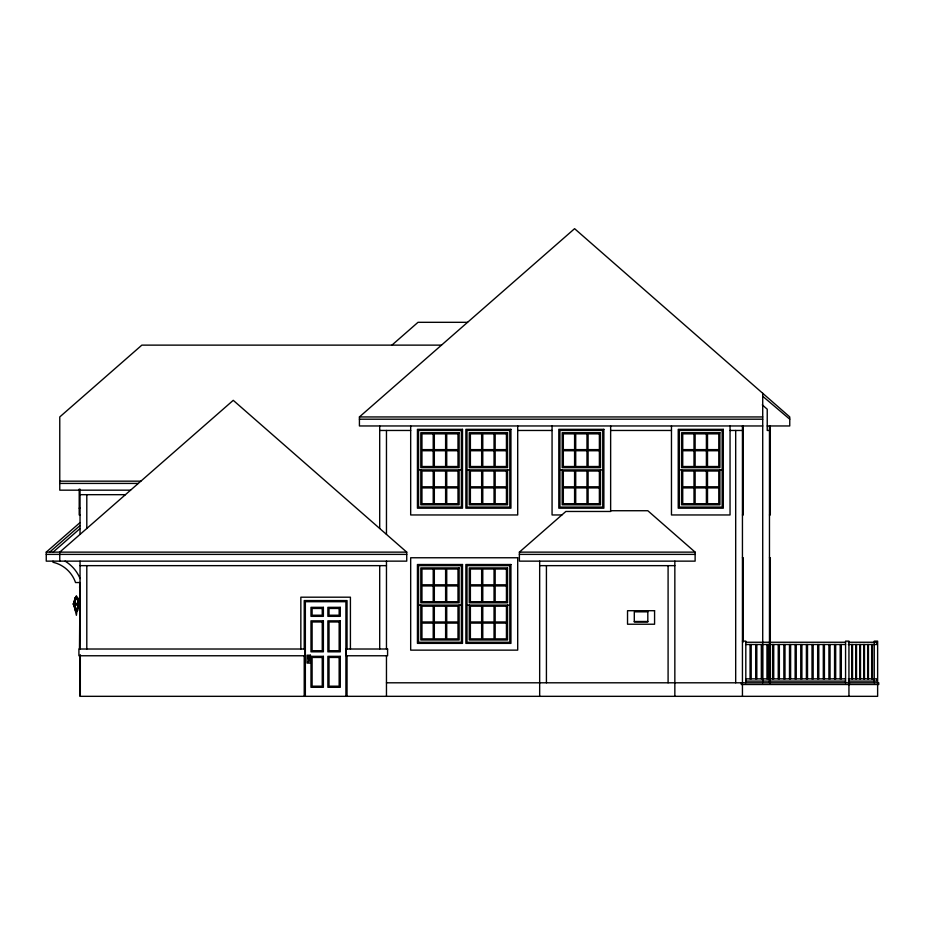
<?xml version="1.0" encoding="UTF-8"?>
<svg xmlns="http://www.w3.org/2000/svg" width="925" height="925" viewBox="0 0 925 925"><rect width="100%" height="100%" fill="white"/><g stroke="black" fill="none" stroke-linecap="round" stroke-linejoin="round"><path stroke-width="1.39" d="M76.96 611.252L76.393 615.31L73.699 603.69L75.052 597.966L76.613 596.81L77.735 597.966L79.076 604.372L77.735 610.107L76.96 611.252L75.827 611.252M74.058 603.69L76.393 595.735L78.718 603.69M78.718 604.372L76.706 611.24M74.035 602.996L74.971 598.706M75.226 597.966L76.185 596.822M59.767 561.14L59.767 552.132L233.25 400.328L406.734 552.132L406.734 561.14L46.25 561.14L46.25 552.132L80.047 522.556M49.672 552.132L80.047 525.55M53.095 552.132L80.047 528.545M392.05 345.025L418.007 322.316L467.564 322.316M762.72 425.962L359.42 425.962L359.42 416.944L574.587 228.672L789.753 416.944L789.753 425.962L767.23 425.962M610.639 510.727L647.812 510.727L695.126 552.132L695.126 561.14L519.387 561.14L519.387 552.132L565.857 511.467L610.639 511.467L610.639 425.962M74.879 609.378L74.035 605.066M441.502 345.129L141.849 345.129L59.767 416.944L59.767 490.169L130.575 490.169M359.42 416.944L762.72 416.944M359.42 419.198L762.72 419.198M789.753 419.198L762.72 396.282M379.701 430.46L410.677 430.46M517.699 430.46L552.063 430.46M610.639 430.46L671.469 430.46M730.045 430.46L742.44 430.46M769.473 430.46L767.23 430.46L767.23 409.208L762.293 404.896M418.562 469.888L461.378 469.888M467.009 469.888L509.814 469.888M559.949 469.888L602.753 469.888M679.355 469.888L722.159 469.888M59.767 481.162L140.877 481.162M59.767 483.417L138.299 483.417M80.047 494.678L125.43 494.678M79.203 508.195L80.047 508.195M80.047 514.959L79.203 514.959L79.203 489.117M561.88 514.959L552.063 514.959L552.063 425.962M742.44 514.959L743.284 514.959L743.284 425.962M769.473 514.959L770.317 514.959L770.317 425.962M46.25 552.132L406.734 552.132M519.387 552.132L695.126 552.132M46.25 554.387L406.734 554.387M519.387 554.387L695.126 554.387M742.44 557.763L743.284 557.763L743.284 641.938M769.473 557.763L770.317 557.763L770.317 682.8M80.047 565.649L386.465 565.649M539.668 565.649L674.845 565.649M80.047 582.542L75.538 582.542A31.103 31.103 0 0 0 53.014 562.273L53.014 561.14M80.047 583.675L79.481 649.015M79.481 587.051L80.325 587.051M75.052 597.966L77.735 597.966M77.133 598.706L75.642 598.683C70.658 605.066 82.128 605.066 77.133 598.706L78.139 602.961M80.047 600.29L80.047 608.453M79.481 601.227L80.325 601.227M79.758 603.69L73.017 603.69L73.017 604.372L79.758 604.372M74.636 605.031L78.139 605.066L77.133 609.378L75.642 609.378C74.382 599.573 73.561 609.078 76.405 609.355M418.562 605.077L461.378 605.077M467.009 605.077L509.814 605.077M75.052 610.107L77.735 610.107M634.296 621.496L647.812 621.496M742.44 641.129L745.816 641.129L745.816 682.8M745.816 642.251L845.566 642.251M848.341 642.251L876.831 642.251L876.831 644.505L848.341 644.505M745.816 644.505L845.566 644.505M745.816 678.857L845.566 678.857M848.341 678.857L876.831 678.857L876.831 681.112L848.341 681.112M745.816 681.112L845.566 681.112M386.465 682.8L878.75 682.8L878.75 684.5L741.318 684.5L741.318 682.8M309.112 657.178L308.511 657.872M65.051 561.14L65.721 561.533A36.734 36.734 0 0 1 79.747 577.824L80.047 578.599M76.081 611.24L74.058 604.372M77.827 598.706L78.764 602.996M877.628 682.8L877.628 641.129L874.241 641.129L874.241 682.8M877.628 684.5L877.628 696.328L80.047 696.328L80.047 655.767M872.448 644.505L872.448 678.857M871.651 644.505L871.651 678.857M868.459 644.505L868.459 678.857M867.662 644.505L867.662 678.857M864.482 644.505L864.482 678.857M863.684 644.505L863.684 678.857M860.493 644.505L860.493 678.857M859.695 644.505L859.695 678.857M856.515 644.505L856.515 678.857M855.718 644.505L855.718 678.857M852.526 644.505L852.526 678.857M851.74 644.505L851.74 678.857M849.416 682.8L849.416 684.5M848.942 682.8L848.942 641.129L845.566 641.129L845.566 682.8M848.942 684.5L848.942 696.328M841.322 644.505L841.322 678.857M840.189 644.505L840.189 678.857M835.68 644.505L835.68 678.857M834.558 644.505L834.558 678.857M830.049 644.505L830.049 678.857M828.927 644.505L828.927 678.857M824.418 644.505L824.418 678.857M823.296 644.505L823.296 678.857M818.787 644.505L818.787 678.857M817.665 644.505L817.665 678.857M813.156 644.505L813.156 678.857M812.023 644.505L812.023 678.857M807.525 644.505L807.525 678.857M806.392 644.505L806.392 678.857M801.894 644.505L801.894 678.857M800.761 644.505L800.761 678.857M796.252 644.505L796.252 678.857M795.13 644.505L795.13 678.857M790.621 644.505L790.621 678.857M789.499 644.505L789.499 678.857M784.99 644.505L784.99 678.857M783.868 644.505L783.868 678.857M779.359 644.505L779.359 678.857M778.237 644.505L778.237 678.857M773.728 644.505L773.728 678.857M772.595 644.505L772.595 678.857M769.473 425.962L769.473 682.8M768.097 644.505L768.097 678.857M766.964 644.505L766.964 678.857M762.72 393.287L762.72 682.8M762.466 644.505L762.466 678.857M761.333 644.505L761.333 678.857M756.823 644.505L756.823 678.857M755.702 644.505L755.702 678.857M751.192 644.505L751.192 678.857M750.071 644.505L750.071 678.857M742.44 425.962L742.44 682.8M742.44 684.5L742.44 696.328M735.687 430.46L735.687 682.8M730.045 425.962L730.045 514.959L671.469 514.959L671.469 425.962M719.916 469.888L719.916 504.819L681.609 504.819L681.609 469.888M674.845 561.14L674.845 696.328M668.093 565.649L668.093 682.8M600.498 469.888L600.498 504.819L562.192 504.819L562.192 469.888M546.421 565.649L546.421 682.8M539.668 561.14L539.668 696.328M517.699 425.962L517.699 514.959L410.677 514.959L410.677 425.962M507.559 469.888L507.559 504.819L469.264 504.819L469.264 469.888M507.559 605.077L507.559 639.996L469.264 639.996L469.264 605.077M459.124 469.888L459.124 504.819L420.817 504.819L420.817 469.888M459.124 605.077L459.124 639.996L420.817 639.996L420.817 605.077M386.465 430.46L386.465 534.384M386.465 561.14L386.465 649.015M386.465 655.767L386.465 696.328M379.701 425.962L379.701 528.476M379.701 565.649L379.701 649.015M350.413 649.015L350.413 597.192L300.845 597.192L300.845 649.015M347.037 649.015L347.037 600.568L304.221 600.568L304.221 649.015M347.037 655.767L347.037 696.328M345.904 696.328L345.904 601.701L305.354 601.701L305.354 696.328M304.221 655.767L304.221 696.328M86.8 494.678L86.8 528.476M86.8 565.649L86.8 649.015M80.325 654.75L80.325 696.328M80.047 489.175L80.047 534.384M80.047 561.14L80.047 649.015M75.642 598.729L74.636 603.042L75.642 598.729M78.139 605.031L77.133 609.332L78.139 605.066M307.655 656.542L308.071 658.704L310.095 657.814L309.863 656.623L307.655 656.542M462.5 429.339L417.441 429.339L417.441 508.195L462.5 508.195L462.5 429.339M510.935 429.339L465.876 429.339L465.876 508.195L510.935 508.195L510.935 429.339M603.875 429.339L558.816 429.339L558.816 508.195L603.875 508.195L603.875 429.339M723.292 429.339L678.233 429.339L678.233 508.195L723.292 508.195L723.292 429.339M461.378 430.46L418.562 430.46L418.562 507.073L461.378 507.073L461.378 430.46M509.814 430.46L467.009 430.46L467.009 507.073L509.814 507.073L509.814 430.46M602.753 430.46L559.949 430.46L559.949 507.073L602.753 507.073L602.753 430.46M722.159 430.46L679.355 430.46L679.355 507.073L722.159 507.073L722.159 430.46M459.124 432.715L420.817 432.715L420.817 467.645L459.124 467.645L459.124 432.715M507.559 432.715L469.264 432.715L469.264 467.645L507.559 467.645L507.559 432.715M600.498 432.715L562.192 432.715L562.192 467.645L600.498 467.645L600.498 432.715M719.916 432.715L681.609 432.715L681.609 467.645L719.916 467.645L719.916 432.715M433.212 433.848L421.95 433.848L421.95 449.619L433.212 449.619L433.212 433.848M445.607 433.848L434.334 433.848L434.334 449.619L445.607 449.619L445.607 433.848M457.991 433.848L446.729 433.848L446.729 449.619L457.991 449.619L457.991 433.848M481.647 433.848L470.386 433.848L470.386 449.619L481.647 449.619L481.647 433.848M494.042 433.848L482.781 433.848L482.781 449.619L494.042 449.619L494.042 433.848M506.438 433.848L495.164 433.848L495.164 449.619L506.438 449.619L506.438 433.848M574.587 433.848L563.325 433.848L563.325 449.619L574.587 449.619L574.587 433.848M586.982 433.848L575.72 433.848L575.72 449.619L586.982 449.619L586.982 433.848M599.377 433.848L588.103 433.848L588.103 449.619L599.377 449.619L599.377 433.848M694.004 433.848L682.731 433.848L682.731 449.619L694.004 449.619L694.004 433.848M706.388 433.848L695.126 433.848L695.126 449.619L706.388 449.619L706.388 433.848M718.783 433.848L707.521 433.848L707.521 449.619L718.783 449.619L718.783 433.848M433.212 450.741L421.95 450.741L421.95 466.512L433.212 466.512L433.212 450.741M445.607 450.741L434.334 450.741L434.334 466.512L445.607 466.512L445.607 450.741M457.991 450.741L446.729 450.741L446.729 466.512L457.991 466.512L457.991 450.741M481.647 450.741L470.386 450.741L470.386 466.512L481.647 466.512L481.647 450.741M494.042 450.741L482.781 450.741L482.781 466.512L494.042 466.512L494.042 450.741M506.438 450.741L495.164 450.741L495.164 466.512L506.438 466.512L506.438 450.741M574.587 450.741L563.325 450.741L563.325 466.512L574.587 466.512L574.587 450.741M586.982 450.741L575.72 450.741L575.72 466.512L586.982 466.512L586.982 450.741M599.377 450.741L588.103 450.741L588.103 466.512L599.377 466.512L599.377 450.741M694.004 450.741L682.731 450.741L682.731 466.512L694.004 466.512L694.004 450.741M706.388 450.741L695.126 450.741L695.126 466.512L706.388 466.512L706.388 450.741M718.783 450.741L707.521 450.741L707.521 466.512L718.783 466.512L718.783 450.741M433.212 471.022L421.95 471.022L421.95 486.793L433.212 486.793L433.212 471.022M445.607 471.022L434.334 471.022L434.334 486.793L445.607 486.793L445.607 471.022M457.991 471.022L446.729 471.022L446.729 486.793L457.991 486.793L457.991 471.022M481.647 471.022L470.386 471.022L470.386 486.793L481.647 486.793L481.647 471.022M494.042 471.022L482.781 471.022L482.781 486.793L494.042 486.793L494.042 471.022M506.438 471.022L495.164 471.022L495.164 486.793L506.438 486.793L506.438 471.022M574.587 471.022L563.325 471.022L563.325 486.793L574.587 486.793L574.587 471.022M586.982 471.022L575.72 471.022L575.72 486.793L586.982 486.793L586.982 471.022M599.377 471.022L588.103 471.022L588.103 486.793L599.377 486.793L599.377 471.022M694.004 471.022L682.731 471.022L682.731 486.793L694.004 486.793L694.004 471.022M706.388 471.022L695.126 471.022L695.126 486.793L706.388 486.793L706.388 471.022M718.783 471.022L707.521 471.022L707.521 486.793L718.783 486.793L718.783 471.022M433.212 487.914L421.95 487.914L421.95 503.686L433.212 503.686L433.212 487.914M445.607 487.914L434.334 487.914L434.334 503.686L445.607 503.686L445.607 487.914M457.991 487.914L446.729 487.914L446.729 503.686L457.991 503.686L457.991 487.914M481.647 487.914L470.386 487.914L470.386 503.686L481.647 503.686L481.647 487.914M494.042 487.914L482.781 487.914L482.781 503.686L494.042 503.686L494.042 487.914M506.438 487.914L495.164 487.914L495.164 503.686L506.438 503.686L506.438 487.914M574.587 487.914L563.325 487.914L563.325 503.686L574.587 503.686L574.587 487.914M586.982 487.914L575.72 487.914L575.72 503.686L586.982 503.686L586.982 487.914M599.377 487.914L588.103 487.914L588.103 503.686L599.377 503.686L599.377 487.914M694.004 487.914L682.731 487.914L682.731 503.686L694.004 503.686L694.004 487.914M706.388 487.914L695.126 487.914L695.126 503.686L706.388 503.686L706.388 487.914M718.783 487.914L707.521 487.914L707.521 503.686L718.783 503.686L718.783 487.914M517.699 557.763L410.677 557.763L410.677 650.136L517.699 650.136L517.699 557.763M462.5 564.516L417.441 564.516L417.441 643.372L462.5 643.372L462.5 564.516M510.935 564.516L465.876 564.516L465.876 643.372L510.935 643.372L510.935 564.516M461.378 565.649L418.562 565.649L418.562 642.251L461.378 642.251L461.378 565.649M509.814 565.649L467.009 565.649L467.009 642.251L509.814 642.251L509.814 565.649M459.124 567.904L420.817 567.904L420.817 602.822L459.124 602.822L459.124 567.904M507.559 567.904L469.264 567.904L469.264 602.822L507.559 602.822L507.559 567.904M433.212 569.025L421.95 569.025L421.95 584.797L433.212 584.797L433.212 569.025M445.607 569.025L434.334 569.025L434.334 584.797L445.607 584.797L445.607 569.025M457.991 569.025L446.729 569.025L446.729 584.797L457.991 584.797L457.991 569.025M481.647 569.025L470.386 569.025L470.386 584.797L481.647 584.797L481.647 569.025M494.042 569.025L482.781 569.025L482.781 584.797L494.042 584.797L494.042 569.025M506.438 569.025L495.164 569.025L495.164 584.797L506.438 584.797L506.438 569.025M433.212 585.93L421.95 585.93L421.95 601.701L433.212 601.701L433.212 585.93M445.607 585.93L434.334 585.93L434.334 601.701L445.607 601.701L445.607 585.93M457.991 585.93L446.729 585.93L446.729 601.701L457.991 601.701L457.991 585.93M481.647 585.93L470.386 585.93L470.386 601.701L481.647 601.701L481.647 585.93M494.042 585.93L482.781 585.93L482.781 601.701L494.042 601.701L494.042 585.93M506.438 585.93L495.164 585.93L495.164 601.701L506.438 601.701L506.438 585.93M433.212 606.199L421.95 606.199L421.95 621.97L433.212 621.97L433.212 606.199M445.607 606.199L434.334 606.199L434.334 621.97L445.607 621.97L445.607 606.199M457.991 606.199L446.729 606.199L446.729 621.97L457.991 621.97L457.991 606.199M481.647 606.199L470.386 606.199L470.386 621.97L481.647 621.97L481.647 606.199M494.042 606.199L482.781 606.199L482.781 621.97L494.042 621.97L494.042 606.199M506.438 606.199L495.164 606.199L495.164 621.97L506.438 621.97L506.438 606.199M323.38 607.332L310.985 607.332L310.985 616.339L323.38 616.339L323.38 607.332M340.273 607.332L327.878 607.332L327.878 616.339L340.273 616.339L340.273 607.332M322.247 608.453L312.107 608.453L312.107 615.218L322.247 615.218L322.247 608.453M339.151 608.453L329.011 608.453L329.011 615.218L339.151 615.218L339.151 608.453M654.576 610.708L627.532 610.708L627.532 624.225L654.576 624.225L654.576 610.708M647.812 611.83L634.296 611.83L634.296 621.97L647.812 621.97L647.812 611.83M323.38 620.848L310.985 620.848L310.985 651.824L323.38 651.824L323.38 620.848M340.273 620.848L327.878 620.848L327.878 651.824L340.273 651.824L340.273 620.848M322.247 621.97L312.107 621.97L312.107 650.703L322.247 650.703L322.247 621.97M339.151 621.97L329.011 621.97L329.011 650.703L339.151 650.703L339.151 621.97M433.212 623.103L421.95 623.103L421.95 638.874L433.212 638.874L433.212 623.103M445.607 623.103L434.334 623.103L434.334 638.874L445.607 638.874L445.607 623.103M457.991 623.103L446.729 623.103L446.729 638.874L457.991 638.874L457.991 623.103M481.647 623.103L470.386 623.103L470.386 638.874L481.647 638.874L481.647 623.103M494.042 623.103L482.781 623.103L482.781 638.874L494.042 638.874L494.042 623.103M506.438 623.103L495.164 623.103L495.164 638.874L506.438 638.874L506.438 623.103M305.065 649.015L78.914 649.015L78.914 655.767L305.065 655.767L305.065 649.015M387.587 649.015L346.181 649.015L346.181 655.767L387.587 655.767L387.587 649.015M310.418 655.201L307.042 655.201L307.042 663.086L310.418 663.086L310.418 655.201M323.38 656.334L310.985 656.334L310.985 687.31L323.38 687.31L323.38 656.334M340.273 656.334L327.878 656.334L327.878 687.31L340.273 687.31L340.273 656.334M322.247 657.455L312.107 657.455L312.107 686.188L322.247 686.188L322.247 657.455M339.151 657.455L329.011 657.455L329.011 686.188L339.151 686.188L339.151 657.455M309.008 659.71L308.453 661.965L309.008 659.71"/></g></svg>
